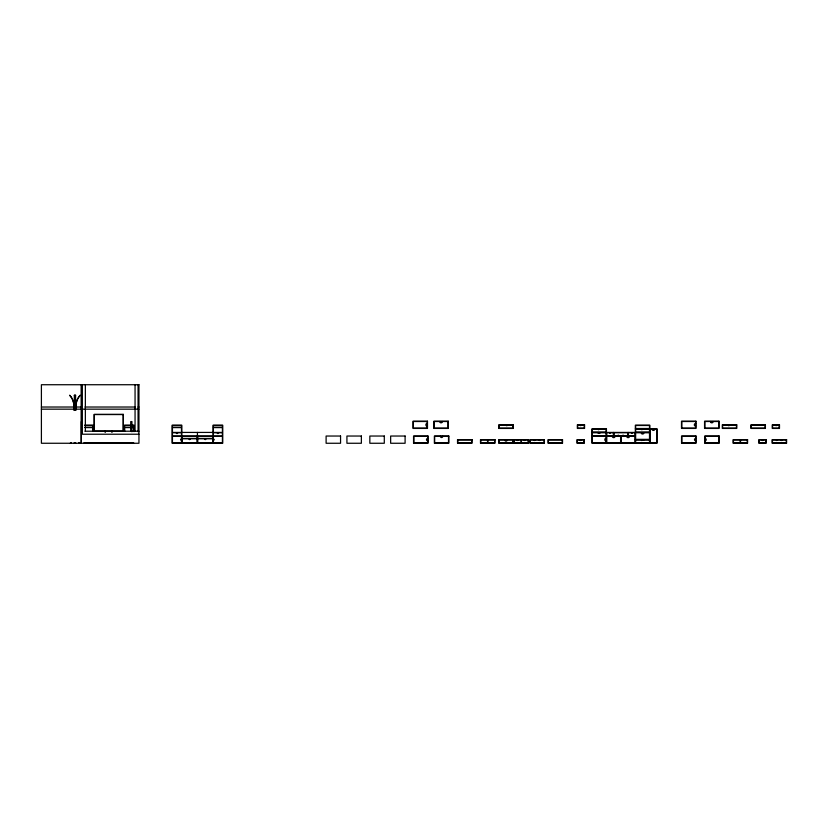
<?xml version="1.0" encoding="UTF-8"?>
<svg xmlns="http://www.w3.org/2000/svg" width="828" height="828" viewBox="0 0 828 828"><rect width="100%" height="100%" fill="white"/><g stroke="black" fill="none" stroke-linecap="round" stroke-linejoin="round"><path stroke-width="1.24" d="M75.876 410.067L75.876 405.058A15.887 15.887 0 0 1 80.202 395.194L80.202 395.349A15.804 15.804 0 0 0 76.062 405.058L76.031 409.829M75.379 410.067L75.576 405.058L74.334 405.058M177.865 432.723L176.954 433.624L176.053 432.723M190.502 438.736L189.602 439.647L188.701 438.736M206.162 438.736L205.261 439.647L204.361 438.736M218.809 432.723L217.909 433.624L216.998 432.723M518.297 439.947L517.697 440.548L517.096 439.947M525.387 439.947L524.776 440.548L524.176 439.947M581.246 439.947L580.645 440.548L580.045 439.947M763.105 439.947L762.505 440.548L761.905 439.947M181.477 438.736L180.566 439.647L181.477 440.548M213.386 440.548L214.297 439.647L213.386 438.736M74.334 395.349L75.576 395.349M74.013 405.058A15.887 15.887 0 0 0 69.697 395.194L69.697 395.349A15.804 15.804 0 0 1 73.837 405.058L74.013 410.067M73.94 406.041L75.959 406.041M41.4 407.024L81.144 407.024M84.994 407.024L135.057 407.024M138.069 407.024L138.949 407.024M41.4 409.167L138.949 409.167M123.186 414.559L94.32 414.559L94.33 431.109L123.186 431.119L123.175 414.373M427.186 423.615C425.416 422.973 425.406 426.658 427.186 426.016M695.644 423.615C693.885 422.973 693.864 426.658 695.644 426.016M84.653 425.188L93.078 425.188L93.078 431.212M85.036 425.488L92.777 425.488L92.777 427.3L85.036 427.3M85.036 427.6L92.777 427.6L92.777 431.212M635.345 428.8L657.028 428.8L657.028 443.259L591.989 443.259L591.989 428.8L606.438 428.8L606.438 443.259M84.922 431.212L138.949 431.212M181.777 432.423L213.086 432.423M591.989 432.423L649.794 432.423M138.949 434.224L82.345 434.224L82.345 384.73M181.777 436.035L213.086 436.035M591.989 436.035L635.345 436.035M182.077 438.436L197.126 438.436M197.737 438.436L212.786 438.436M606.137 438.436C604.357 437.805 604.357 441.49 606.137 440.848M182.077 438.736L197.126 438.736M197.737 438.736L212.786 438.736M635.345 439.647L649.794 439.647M83.742 442.959L92.777 442.959M93.378 442.959L108.437 442.959M109.037 442.959L124.086 442.959M124.697 442.959L133.722 442.959M74.334 443.125L75.576 443.125M74.375 407.304L74.479 409.829M73.837 405.058L73.868 409.829M782.388 439.947L781.477 440.548L781.177 439.947M777.564 439.947L776.664 440.548L776.364 439.947M776.478 425.116L776.178 425.716L775.267 425.116M740.511 439.947L740.511 442.959M740.201 439.947L740.201 442.959M730.731 425.116L728.619 425.716L728.319 425.116M712.991 421.504C713.622 423.294 709.948 423.274 710.579 421.504M654.617 429.111C655.248 430.881 651.574 430.881 652.205 429.111M649.794 443.259L649.794 425.188L635.345 425.188L635.345 443.259M643.78 429.111L641.669 429.711L641.369 429.111M643.78 432.723C644.401 434.483 640.737 434.503 641.369 432.723M643.78 439.947L641.669 440.548L641.369 439.947M632.333 432.723L632.033 433.323L631.133 432.723M629.321 436.335C629.963 438.115 626.268 438.105 626.91 436.335M628.121 432.423L628.121 436.035M623.908 435.735L622.998 435.124L622.697 435.735M620.896 436.035L620.896 443.259M619.085 435.735L618.185 435.124L617.885 435.735M614.873 436.335C615.504 438.105 611.83 438.115 612.461 436.335M613.672 432.423L613.672 436.035M610.66 432.723L609.75 433.323L609.449 432.723M600.424 429.111L598.313 429.711L598.013 429.111M600.424 432.723L598.313 433.323L598.013 432.723M581.556 425.116L580.656 425.716L580.356 425.116M540.177 439.947L539.276 440.548L538.976 439.947M535.364 439.947L534.453 440.548L534.153 439.947M507.222 425.116L506.922 425.716L504.811 425.116M487.868 439.947L487.868 442.959M487.557 439.947L487.557 442.959M442.276 421.504C442.918 423.263 439.233 423.294 439.875 421.504M213.086 443.259L213.086 425.188L222.722 425.188L222.722 443.259L172.141 443.259L172.141 425.188L181.777 425.188L181.777 443.259M197.426 432.423L197.426 443.259M138.069 384.73L138.069 431.75M135.057 384.73L135.057 431.212M134.022 431.647L134.022 425.188L124.386 425.188L124.386 431.212M133.722 431.212L133.722 427.6L124.697 427.6L124.697 431.212M131.931 431.781L131.931 421.576L130.72 421.576L130.72 431.212M123.372 431.305L123.362 414.373L94.144 414.373L94.154 431.305M112.059 431.202L112.059 432.04M111.842 431.202L111.842 432.04M105.28 431.202L105.28 432.04M105.052 431.202L105.052 432.04M85.356 384.73L85.356 431.212M81.351 421.576L81.351 443.249M81.144 384.73L81.144 443.259M75.576 410.067L75.576 395.194L74.334 395.194L74.334 410.067M75.576 442.535L75.576 443.27M74.334 442.545L74.334 443.27M427.703 440.848A1.201 1.201 0 0 1 426.503 439.647A1.201 1.201 0 0 1 427.703 438.436M442.794 436.335A1.201 1.201 0 0 1 441.593 437.536A1.201 1.201 0 0 1 440.382 436.335M507.222 439.947A1.201 1.201 0 0 1 506.011 441.148A1.201 1.201 0 0 1 504.811 439.947M705.021 438.436A1.201 1.201 0 0 1 706.222 439.647A1.201 1.201 0 0 1 705.021 440.848M695.696 440.848A1.201 1.201 0 0 1 694.495 439.647A1.201 1.201 0 0 1 695.696 438.436M71.301 442.545A6.096 6.096 0 0 1 70.308 443.125L70.308 443.27A6.189 6.189 0 0 0 71.353 442.69M78.588 442.545A6.096 6.096 0 0 0 79.591 443.125L79.591 443.27A6.189 6.189 0 0 1 78.546 442.69M138.949 384.73L41.4 384.73L41.4 443.259L138.949 443.259L138.949 384.73M427.486 421.204L413.037 421.204L413.037 428.428L427.486 428.428L427.486 421.204M448.3 421.204L433.851 421.204L433.851 428.428L448.3 428.428L448.3 421.204M695.955 421.204L681.496 421.204L681.496 428.428L695.955 428.428L695.955 421.204M719.014 421.204L704.556 421.204L704.556 428.428L719.014 428.428L719.014 421.204M427.186 421.504L413.338 421.504L413.338 428.128L427.186 428.128L427.186 421.504M448 421.504L434.151 421.504L434.151 428.128L448 428.128L448 421.504M695.644 421.504L681.796 421.504L681.796 428.128L695.644 428.128L695.644 421.504M718.714 421.504L704.856 421.504L704.856 428.128L718.714 428.128L718.714 421.504M513.246 424.816L498.798 424.816L498.798 428.428L513.246 428.428L513.246 424.816M584.568 424.816L577.344 424.816L577.344 428.428L584.568 428.428L584.568 424.816M736.754 424.816L722.306 424.816L722.306 428.428L736.754 428.428L736.754 424.816M765.403 424.816L750.944 424.816L750.944 428.428L765.403 428.428L765.403 424.816M779.49 424.816L772.265 424.816L772.265 428.428L779.49 428.428L779.49 424.816M512.946 425.116L499.098 425.116L499.098 428.128L512.946 428.128L512.946 425.116M584.268 425.116L577.644 425.116L577.644 428.128L584.268 428.128L584.268 425.116M736.454 425.116L722.606 425.116L722.606 428.128L736.454 428.128L736.454 425.116M765.103 425.116L751.255 425.116L751.255 428.128L765.103 428.128L765.103 425.116M779.189 425.116L772.565 425.116L772.565 428.128L779.189 428.128L779.189 425.116M133.722 425.488L124.697 425.488L124.697 427.3L133.722 427.3L133.722 425.488M181.477 425.488L172.441 425.488L172.441 427.3L181.477 427.3L181.477 425.488M222.421 425.488L213.386 425.488L213.386 427.3L222.421 427.3L222.421 425.488M649.494 425.488L635.645 425.488L635.645 428.5L649.494 428.5L649.494 425.488M181.477 427.6L172.441 427.6L172.441 432.423L181.477 432.423L181.477 427.6M222.421 427.6L213.386 427.6L213.386 432.423L222.421 432.423L222.421 427.6M606.137 429.111L592.289 429.111L592.289 432.112L606.137 432.112L606.137 429.111M649.494 429.111L635.645 429.111L635.645 432.112L649.494 432.112L649.494 429.111M656.718 429.111L650.094 429.111L650.094 442.959L656.718 442.959L656.718 429.111M181.477 432.723L172.441 432.723L172.441 436.035L181.477 436.035L181.477 432.723M222.421 432.723L213.386 432.723L213.386 436.035L222.421 436.035L222.421 432.723M606.137 432.723L592.289 432.723L592.289 435.735L606.137 435.735L606.137 432.723M613.362 432.723L606.738 432.723L606.738 435.735L613.362 435.735L613.362 432.723M627.821 432.723L613.972 432.723L613.972 435.735L627.821 435.735L627.821 432.723M635.045 432.723L628.421 432.723L628.421 435.735L635.045 435.735L635.045 432.723M649.494 432.723L635.645 432.723L635.645 439.347L649.494 439.347L649.494 432.723M340.556 436.035L326.108 436.035L326.108 443.259L340.556 443.259L340.556 436.035M361.37 436.035L346.922 436.035L346.922 443.259L361.37 443.259L361.37 436.035M384.296 436.035L369.837 436.035L369.837 443.259L384.296 443.259L384.296 436.035M405.099 436.035L390.65 436.035L390.65 443.259L405.099 443.259L405.099 436.035M428.004 436.035L413.555 436.035L413.555 443.259L428.004 443.259L428.004 436.035M448.817 436.035L434.369 436.035L434.369 443.259L448.817 443.259L448.817 436.035M695.996 436.035L681.547 436.035L681.547 443.259L695.996 443.259L695.996 436.035M719.17 436.035L704.721 436.035L704.721 443.259L719.17 443.259L719.17 436.035M181.477 436.335L172.441 436.335L172.441 442.959L181.477 442.959L181.477 436.335M197.126 436.335L182.077 436.335L182.077 442.959L197.126 442.959L197.126 436.335M212.786 436.335L197.737 436.335L197.737 442.959L212.786 442.959L212.786 436.335M222.421 436.335L213.386 436.335L213.386 442.959L222.421 442.959L222.421 436.335M427.703 436.335L413.855 436.335L413.855 442.959L427.703 442.959L427.703 436.335M448.517 436.335L434.669 436.335L434.669 442.959L448.517 442.959L448.517 436.335M606.137 436.335L592.289 436.335L592.289 442.959L606.137 442.959L606.137 436.335M620.596 436.335L606.738 436.335L606.738 442.959L620.596 442.959L620.596 436.335M635.045 436.335L621.197 436.335L621.197 442.959L635.045 442.959L635.045 436.335M695.696 436.335L681.848 436.335L681.848 442.959L695.696 442.959L695.696 436.335M718.87 436.335L705.021 436.335L705.021 442.959L718.87 442.959L718.87 436.335M471.97 439.647L457.522 439.647L457.522 443.259L471.97 443.259L471.97 439.647M494.937 439.647L480.488 439.647L480.488 443.259L494.937 443.259L494.937 439.647M513.236 439.647L498.787 439.647L498.787 443.259L513.236 443.259L513.236 439.647M528.471 439.647L514.012 439.647L514.012 443.259L528.471 443.259L528.471 439.647M544.389 439.647L529.941 439.647L529.941 443.259L544.389 443.259L544.389 439.647M562.533 439.647L548.084 439.647L548.084 443.259L562.533 443.259L562.533 439.647M584.257 439.647L577.033 439.647L577.033 443.259L584.257 443.259L584.257 439.647M747.58 439.647L733.132 439.647L733.132 443.259L747.58 443.259L747.58 439.647M766.117 439.647L758.893 439.647L758.893 443.259L766.117 443.259L766.117 439.647M786.6 439.647L772.151 439.647L772.151 443.259L786.6 443.259L786.6 439.647M471.67 439.947L457.822 439.947L457.822 442.959L471.67 442.959L471.67 439.947M494.637 439.947L480.789 439.947L480.789 442.959L494.637 442.959L494.637 439.947M512.936 439.947L499.087 439.947L499.087 442.959L512.936 442.959L512.936 439.947M521.081 439.947L514.323 439.947L514.323 442.959L521.081 442.959L521.081 439.947M528.171 439.947L521.392 439.947L521.392 442.959L528.171 442.959L528.171 439.947M544.089 439.947L530.241 439.947L530.241 442.959L544.089 442.959L544.089 439.947M562.233 439.947L548.384 439.947L548.384 442.959L562.233 442.959L562.233 439.947M583.957 439.947L577.333 439.947L577.333 442.959L583.957 442.959L583.957 439.947M649.494 439.947L635.645 439.947L635.645 442.959L649.494 442.959L649.494 439.947M747.28 439.947L733.432 439.947L733.432 442.959L747.28 442.959L747.28 439.947M765.817 439.947L759.193 439.947L759.193 442.959L765.817 442.959L765.817 439.947M786.3 439.947L772.452 439.947L772.452 442.959L786.3 442.959L786.3 439.947"/></g></svg>
